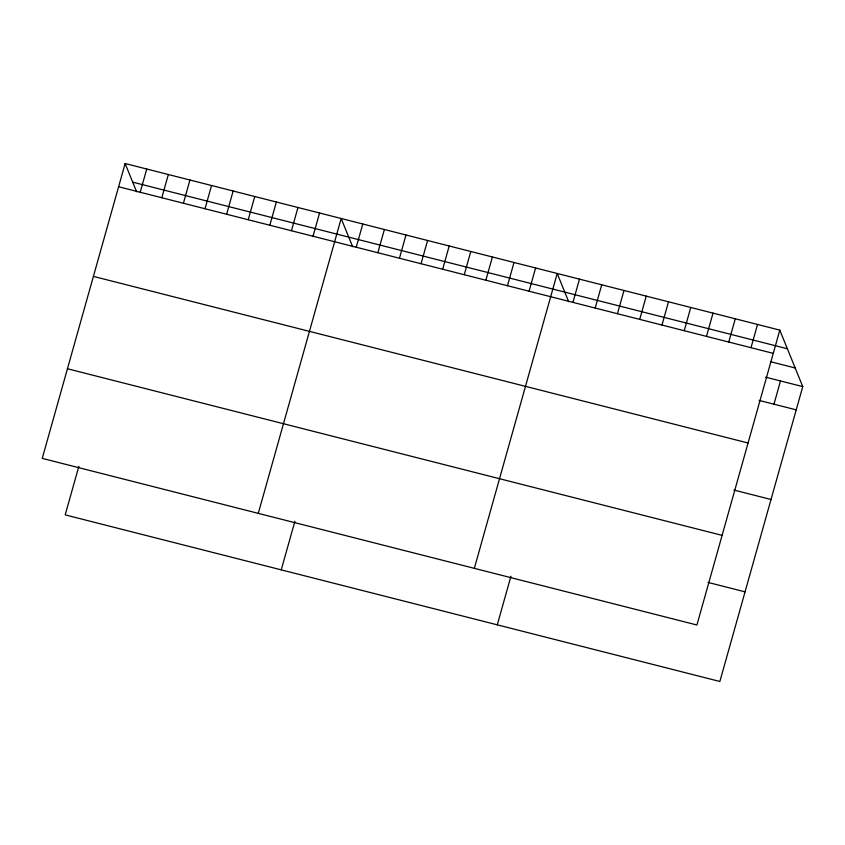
<?xml version="1.0" encoding="UTF-8"?>
<svg xmlns="http://www.w3.org/2000/svg" width="845" height="845" viewBox="0 0 845 845"><rect width="100%" height="100%" fill="white"/><g stroke="black" fill="none" stroke-linecap="round" stroke-linejoin="round"><path stroke-width="1.27" d="M125.134 163.518L42.25 458.381L696.914 624.994L779.798 330.12L125.134 163.518L136.615 191.762M140.207 192.248L146.734 169.011M78.849 466.324L65.202 514.88L719.866 681.482L802.75 386.619L779.798 330.12M161.807 197.751L168.345 174.514M183.418 203.244L189.945 180.006M205.018 208.747L211.546 185.509M226.618 214.239L233.157 191.002M248.229 219.742L254.757 196.505M269.83 225.245L276.357 201.997M291.43 230.738L297.968 207.5M313.041 236.241L319.568 212.993M258.285 513.369L341.169 218.496L352.65 246.74M356.241 247.236L362.78 223.988M281.248 569.857L294.894 521.302M377.852 252.729L384.38 229.491M399.453 258.232L405.98 234.994M421.053 263.724L427.591 240.487M442.664 269.228L449.191 245.99M464.264 274.72L470.792 251.483M485.864 280.223L492.403 256.986M507.475 285.726L514.003 262.478M529.076 291.219L535.603 267.981M474.33 568.347L557.214 273.474L568.685 301.718M572.942 302.383L579.469 279.146M497.282 624.835L510.929 576.279M595.197 308.045L601.724 284.807M617.452 313.717L623.99 290.469M639.707 319.378L646.245 296.141M661.973 325.04L668.501 301.802M684.228 330.701L690.766 307.464M706.483 336.373L713.022 313.136M728.749 342.035L735.277 318.797M751.004 347.696L757.532 324.459M773.957 404.195L780.495 380.947M132.707 182.15L787.371 348.763M118.606 186.756L773.26 353.368M770.439 361.681L795.177 367.976M765.654 377.176L802.75 386.619M759.116 400.414L796.222 409.857M93.404 276.389L748.068 443.002M733.925 490.058L771.02 499.49M67.442 368.747L722.105 535.36M707.962 582.406L745.058 591.849"/></g></svg>
